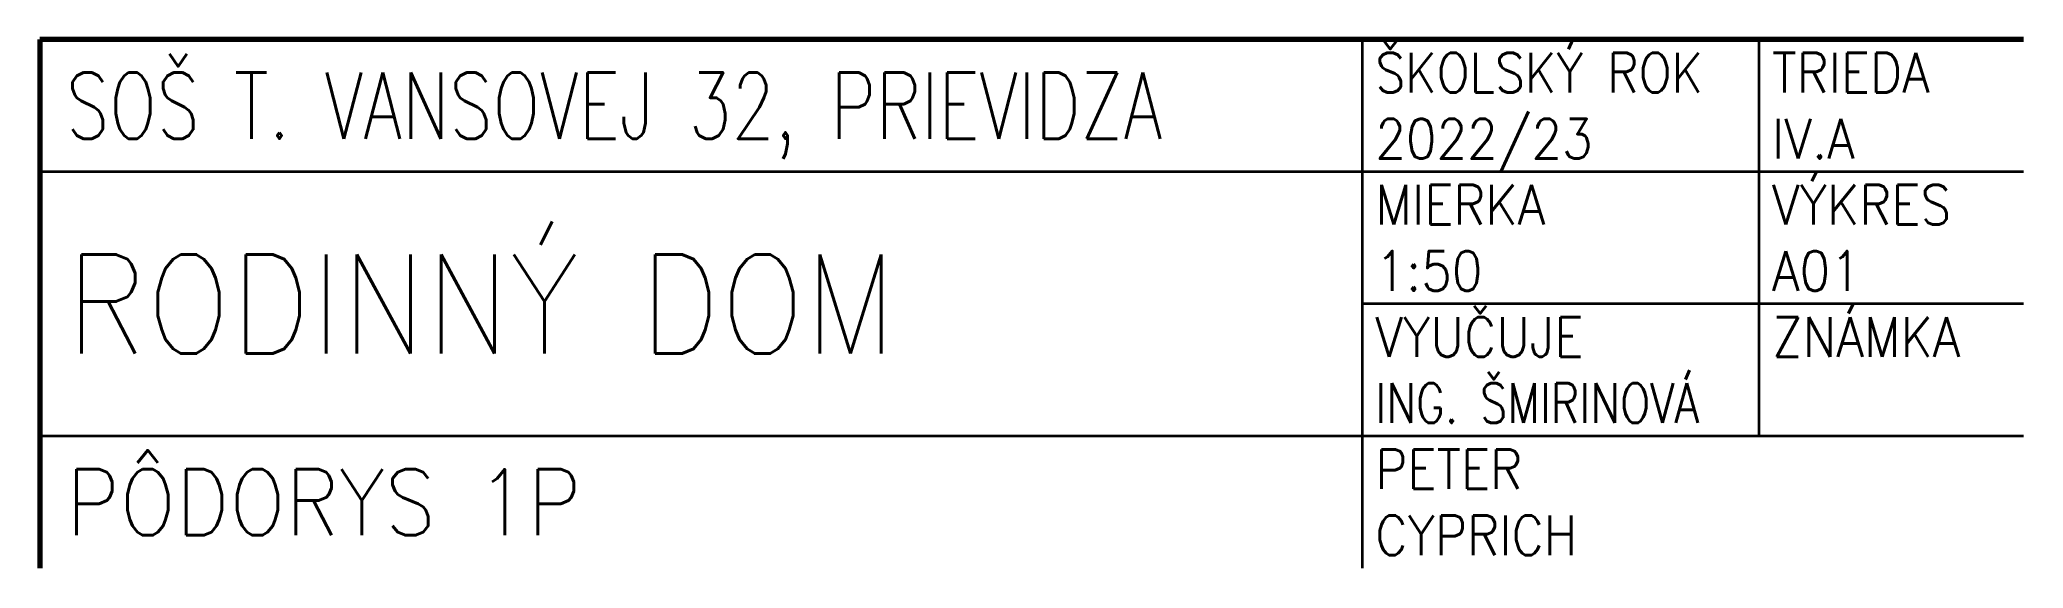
# Model space of a CAD drawing. Header units: inches. Extents: x 18384 to 18534, y 14661 to 14701.
import ezdxf
from ezdxf.enums import TextEntityAlignment as Align

# ---------------------------------------------------------------- set-up
doc = ezdxf.new("R2010")
doc.units = ezdxf.units.IN
doc.header["$MEASUREMENT"] = 0
for name, color, linetype, lineweight in [('0.25', 255, 'Continuous', 25), ('0.35', 6, 'Continuous', 35), ('0.7', 30, 'Continuous', 70)]:
    doc.layers.add(name, color=color, linetype=linetype, lineweight=lineweight)
doc.styles.add('MyTextStyle', font='romans.shx', dxfattribs={"width": 0.9})

msp = doc.modelspace()

# ---------------------------------------------------------------- linework, layer by layer
at = {"layer": '0.35'}
for p, q in [((18484.04, 14701.33), (18484.04, 14661.33)), ((18514.04, 14701.33), (18514.04, 14671.33)), ((18534.04, 14691.33), (18384.04, 14691.33)), ((18534.04, 14681.33), (18484.04, 14681.33)), ((18534.04, 14671.33), (18384.04, 14671.33))]:
    msp.add_line(p, q, dxfattribs=at)
at = {"layer": '0.7'}
for p, q in [((18534.04, 14701.33), (18384.04, 14701.33)), ((18384.04, 14701.33), (18384.04, 14661.33))]:
    msp.add_line(p, q, dxfattribs=at)

# ---------------------------------------------------------------- texts
at = {"layer": '0.25', "style": 'MyTextStyle'}
for s, height, width, p in [('SOŠ T. VANSOVEJ 32, PRIEVIDZA', 5, 0.76, (18386.04, 14696.33)), ('RODINNÝ DOM', 7.5, 0.9, (18386.04, 14681.33)), ('PÔDORYS 1P', 5, 0.9, (18386.04, 14666.33))]:
    msp.add_text(s, height=height, dxfattribs=dict(at, width=width)).set_placement(p, align=Align.MIDDLE_LEFT)
for s, width, p in [('ŠKOLSKÝ ROK', 0.88, (18485.04, 14700.33)), ('TRIEDA', 0.9, (18515.04, 14700.33)), ('VÝKRES', 0.9, (18515.04, 14690.33)), ('MIERKA', 0.9, (18485.04, 14690.33)), ('VYUČUJE', 0.9, (18485.04, 14680.33)), ('ZNÁMKA', 0.9, (18515.04, 14680.33)), ('PETER', 0.9, (18485.04, 14670.33))]:
    msp.add_text(s, height=3, dxfattribs=dict(at, width=width)).set_placement(p, align=Align.TOP_LEFT)
for s, width, p in [('2022/23', 0.9, (18485.04, 14692.33)), ('IV.A', 0.9, (18515.04, 14692.33)), ('1:50', 0.9, (18485.04, 14682.33)), ('A01', 0.9, (18515.04, 14682.33)), ('ING. ŠMIRINOVÁ', 0.8, (18485.04, 14672.33)), ('CYPRICH', 0.9, (18485.04, 14662.33))]:
    msp.add_text(s, height=3, dxfattribs=dict(at, width=width)).set_placement(p)

doc.saveas('drawing.dxf')
